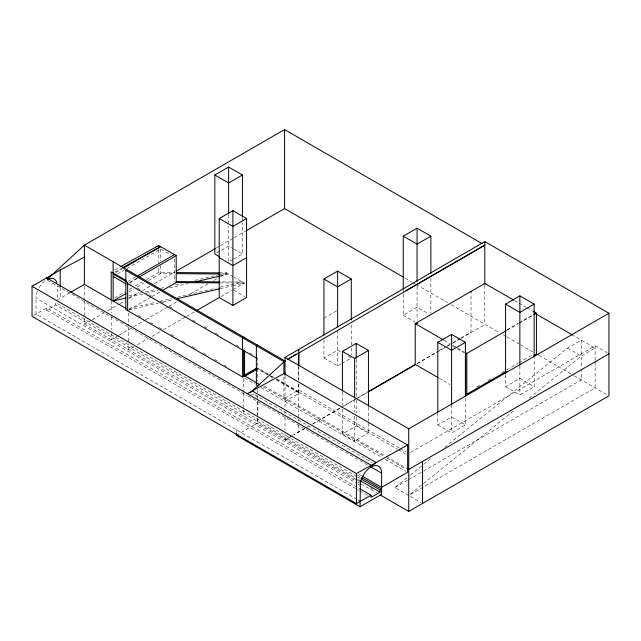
<?xml version="1.0" encoding="UTF-8"?>
<svg xmlns="http://www.w3.org/2000/svg" width="641" height="641" viewBox="0 0 641 641"><rect width="100%" height="100%" fill="white"/><g stroke="black" fill="none" stroke-linecap="round" stroke-linejoin="round"><path stroke-width="0.48" stroke-dasharray="3.21 2.4" d="M285.005 401.41L298.786 393.422L298.498 384.015M298.538 380.017L298.658 367.005M236.425 433.524L236.609 429.911M595.144 362.013L595.144 387.869L408.742 495.485L394.936 487.513L409.703 475.582M410.48 474.957L422.924 464.909M423.701 464.276L432.25 457.37M444.694 447.322L567.525 348.087L581.331 340.123L581.331 367.966M410.296 494.235L422.731 484.187M423.509 483.554L514.475 410.072M529.242 398.141L581.331 356.059L595.144 348.087L573.567 335.636M285.005 439.99L292.753 435.503L285.005 439.99L285.005 434.061M304.828 428.5L293.618 434.999L306.63 427.507M305.693 428.004L309.146 426.001L307.496 427.01M312.6 423.997L340.227 407.98M341.084 407.476L354.906 399.471M355.763 398.974L366.989 392.46M417.051 363.439L438.468 351.028M439.325 350.531L446.176 346.557M447.033 346.06L452.177 343.079M453.027 342.582L459.885 338.608M460.743 338.111L471.023 332.15L471.023 293.37M69.709 292.857L57.249 300.052L57.249 285.862M33.62 315.444L46.617 307.944L358.832 488.202M46.617 307.944L46.617 310.172L55.751 304.9L356.692 478.651M115.733 272.545L122.631 268.555M117.455 273.939L126.085 268.956M126.95 268.459L160.611 249.02L170.963 255.006M127.815 281.511L135.58 277.024M137.374 278.058L128.745 283.042L131.341 284.54M129.538 282.905L137.302 278.418M114.659 297.881L125.019 291.903M129.33 289.411L131.918 287.913M135.371 285.926L142.278 281.936M146.589 279.444L158.672 272.473L174.472 272.577M128.673 292.024L133.857 289.035M137.302 287.04L144.209 283.05M148.528 280.558L160.611 273.587L174.424 273.675M84.38 318.2L84.38 324.162L91.31 320.163M92.184 319.659L104.315 312.656M107.784 310.653L119.05 304.146M119.915 303.65L125.115 300.645M128.585 298.642L138.985 292.641M142.446 290.637L150.25 286.134M154.585 283.634L174.52 272.121M216.121 248.107L219.591 246.104M220.456 245.599L233.452 238.099M234.318 237.595L245.591 231.089M216.554 253.003L228.637 246.032L232.955 248.524M128.745 309.915L151.18 296.967M152.045 296.463L160.675 291.487M232.955 259.485L228.637 261.969L228.637 225.969M233.813 258.98L242.442 254.004L242.442 222.996M118.112 335.668L111.205 339.65L111.205 333.689M118.97 335.171L130.187 328.697M133.632 326.702L144.85 320.236M145.707 319.731L168.134 306.783M169 306.286L176.764 301.807M190.561 293.834L207.812 283.875M213.854 280.389L219.887 276.904M220.752 276.407L226.794 272.922L233.036 276.527M133.913 346.789L128.745 349.778L128.745 343.808M137.358 344.802L148.568 338.336M152.013 336.341L162.357 330.371M163.215 329.875L185.626 316.942M186.483 316.438L195.104 311.47M220.945 296.551L231.193 290.629M232.899 289.644L244.325 283.05L233.901 277.032M243.66 349.393L244.566 348.872L243.941 348.512M323.945 318.128L336.757 310.733M257.954 368.094L257.474 368.375L268.563 374.777M323.945 340.05L323.945 357.99L337.615 350.098L341.028 352.069M403.253 294.147L403.253 315.148L417.059 307.175L429.141 314.154M323.945 357.99L337.615 365.883L341.028 363.904M341.885 363.415L351.284 357.99L347.013 355.523M276.239 379.216L298.426 392.02L298.906 391.739L298.426 393.213M236.329 435.327L257.874 422.892L356.516 479.845M312.68 424.013L340.363 408.037M343.816 406.033L356.789 398.55M357.654 398.045L367.173 392.556M417.323 363.599L446.545 346.733M447.402 346.236L451.697 343.752M452.562 343.255L460.294 338.793M461.151 338.296L485.213 324.402M506.911 329.891L518.08 323.441M518.938 322.952L532.687 315.011M507.223 330.107L518.393 323.665M519.25 323.168L533 315.228M342.422 409.094L342.422 433.973L356.228 426.001L368.447 433.06L368.447 422.107M342.422 433.973L354.641 441.032L368.447 433.06M476.832 387.036L480.269 385.057M488.001 380.586L493.161 377.613M501.751 372.653L518.08 363.223M518.938 362.726L532.687 354.785M437.787 412.996L437.787 424.935L451.593 416.962L465.398 424.935L465.398 397.075M505.573 374.777L505.573 386.715L519.859 378.462L534.153 386.715L534.153 357.862M410.472 452.474L595.144 345.86L607.227 352.83M437.787 424.935L451.593 432.907L465.398 424.935M505.573 386.715L519.859 394.968L534.153 386.715M394.936 487.513L407.94 480.005M408.806 479.508L581.331 379.897L581.331 368.96M114.659 269.965L119.835 267.089M114.867 272.04L121.774 268.202M128.689 295.797L141.316 292.857M145.203 291.943L155.891 289.46M160.747 288.322L164.625 287.416M175.314 284.925L181.139 283.57M194.736 280.397L219.022 274.733M219.991 274.508L226.794 272.922L219.879 272.874M128.681 297.368L145.195 293.514M146.164 293.29L157.822 290.573M169.472 287.857L187.933 283.554M219.983 276.079L228.725 274.036L220.825 273.987M128.889 308.505L156.092 302.167M159.97 301.262L171.628 298.546M177.453 297.184L216.305 288.13M220.192 287.216L242.53 282.008L220.816 281.864M128.745 309.996L158.904 302.969M162.798 302.055L173.503 299.563M220.143 288.682L231.994 285.926M232.899 285.71L244.325 283.05L232.899 282.969M220.208 282.889L231.922 282.961M514.747 300.717L518.168 302.696M519.026 303.185L525.86 307.135M526.718 307.632L532.703 311.085M567.525 348.087L581.331 356.059M405.064 278.13L411.995 282.128M412.86 282.633L415.464 284.131M416.33 284.636L447.53 302.648M451 304.651L499.018 332.375M503.337 334.866L505.925 336.365M506.791 336.862L519.731 344.329M520.596 344.834L532.679 351.805M539.033 355.475L573.567 375.41M574.424 375.914L607.227 394.848M403.253 315.148L415.336 322.127M444.189 340.355L450.15 343.8M452.714 345.275L457.033 347.767M457.89 348.271L465.662 352.75M452.714 346.236L456.168 348.231M457.033 348.728L463.932 352.71M233.813 249.02L242.442 254.004M438.909 378.046L450.126 384.52M233.757 290.133L244.862 296.551M137.406 288.041L140.868 290.044M148.664 294.54L152.125 296.543M160.779 301.542L163.383 303.041M169.44 306.542L172.902 308.537M192.821 320.035L195.417 321.542M204.078 326.533L207.54 328.537M215.336 333.04L218.797 335.035M236.112 345.034L239.582 347.037M249.702 352.879L252.298 354.377M399.215 447.979L298.786 389.992L283.899 398.622L283.899 375.586M400.08 448.476L406.146 451.977M268.194 374.007L257.337 367.734L257.337 368.936L269.46 375.93M271.608 375.979L275.87 378.438M276.728 378.935L298.906 391.739M269.42 375.273L272.826 377.245M298.786 392.228L397.484 449.213M398.349 449.71L406.146 454.213M270.326 376.435L272.922 377.934M276.391 379.937L298.906 392.933M264.356 386.058L385.377 455.935M386.243 456.432L406.146 467.922M263.251 386.699L383.406 456.072M386.868 458.067L405.905 469.06M138.264 315.412L141.725 317.415M150.379 322.407L152.975 323.905M159.032 327.407L162.494 329.402M171.147 334.402L173.743 335.9M182.397 340.892L185.858 342.895M191.915 346.388L197.108 349.385M203.165 352.887L208.357 355.883M214.415 359.377L219.607 362.381M223.933 364.873L229.125 367.878M244.525 378.038L254.886 384.015M260.911 387.501L381.707 457.321M385.161 459.317L405.905 471.295M254.757 394.808L372.437 462.746M47.482 280.221L247.242 395.553M248.107 396.05L368.631 465.63M410.464 496.487L420.825 502.464M359.112 474.324L361.708 475.83M357.382 475.085L360.843 477.08M356.692 476.415L55.751 302.664L55.751 304.9M357.566 476.912L360.162 478.418M357.566 479.148L360.162 480.654M357.382 480.341L359.978 481.84M370.362 487.841L372.958 489.339M84.38 324.162L356.821 481.455M357.686 481.96L360.282 483.458M361.147 483.955L376.724 492.945M37.41 291.174A15.039 8.678 -60 0 0 35.984 298.137L356.877 483.402M357.742 483.899L360.346 485.405M46.617 310.172L358.832 490.429M359.705 490.934L367.509 495.437M356.885 499.347L35.984 314.082L35.984 298.137M357.75 499.852L360.346 501.35M298.426 392.02L298.658 418.084M298.666 419.078L298.682 421.065M298.722 425.047L298.786 432.002M595.144 345.86L595.144 361.019M519.859 366.107L519.859 394.968M484.796 285.381L484.796 324.162M451.593 405.024L451.593 432.907M430.872 278.146L430.872 313.153M417.059 286.118L417.059 320.123M403.253 290.149L403.253 293.145M368.447 407.187L368.447 421.113M356.228 359.329L356.228 396.146M356.228 400.128L356.228 413.068M356.228 417.043L356.228 426.001M354.641 399.231L354.641 412.171M354.641 416.153L354.641 441.032M351.284 324.987L351.284 346.989M351.284 347.991L351.284 354.986M342.422 392.18L342.422 405.112M337.615 330.163L337.615 365.883M298.786 366.997L298.786 379.993M298.786 383.991L298.786 393.422M285.005 375.947L285.005 407.347M285.005 411.306L285.005 413.285M285.005 417.235L285.005 430.103M257.874 401.691L257.874 414.935M257.874 418.509L257.874 422.892M257.474 357.366L257.474 381.099M257.474 389.472L257.474 394.415M257.474 395.409L257.474 400.353M257.474 401.346L257.474 417.171M257.474 418.164L257.474 424.094M243.66 378.535L243.66 392.38M243.66 393.374L243.66 409.198M243.66 410.192L243.66 416.129M242.442 216.995L242.442 222.002M228.637 214.967L228.637 225.031M174.416 258.964L174.416 281.559M160.611 249.02L160.611 260.815M160.611 265.727L160.611 273.587L158.672 272.473L158.672 266.48M158.672 249.509L158.672 262.49M128.745 312.984L128.745 325.908M128.745 326.902L128.745 342.815M111.205 300.869L111.205 312.8M111.205 316.782L111.205 329.706M84.38 286.375L84.38 300.3M84.38 301.294L84.38 317.199M60.214 287.601L60.214 298.337M39.101 287.657A15.039 8.678 -60 0 1 46.617 279.724M250.871 394.191A15.039 8.678 -60 0 1 256.448 396.37"/><path stroke-width="0.96" d="M298.666 366.003L298.786 352.999M236.425 433.524L236.329 435.327L360.066 506.767L381.611 494.331L381.611 473.13A15.039 8.678 -60 0 0 370.979 466.985L370.979 465.158L46.617 277.89M360.066 506.767L360.346 485.405A15.039 8.678 -60 0 1 370.979 466.985L375.995 462.393L252.258 390.954M47.298 279.099L84.38 245.158L284.588 129.57L482.2 243.66M250.11 392.925L285.005 360.987L84.38 245.158L84.38 284.388L126.085 308.465M285.005 374.945L285.005 357.398L484.796 241.569L608.95 313.249L608.95 395.842L408.742 511.43L380.185 494.948M287.585 359.489L484.796 245.158L405.929 290.694M367.854 391.963L415.336 364.433M219.142 256.488L214.831 254.004L214.831 174.993L228.637 167.021L242.442 174.993L242.442 216.001M361.035 478.915L380.113 489.932L380.113 492.168L370.979 497.44L370.979 495.213L356.412 503.618L32.05 316.35L32.05 286.295L60.214 270.037L84.38 257.113M242.442 174.993L228.637 182.965L214.831 174.993M70.574 292.36L84.38 284.388M123.497 268.058L160.611 246.633L122.631 267.73M256.608 368.871L242.562 376.98L125.844 309.603L125.844 270.374L126.95 269.733M219.23 297.536L219.23 218.525L232.899 210.641L246.569 218.525L246.569 297.536L232.899 305.428L219.23 297.536L196.827 310.468M137.302 276.031L174.416 254.605M139.097 277.064L176.211 255.639L176.211 282.593L219.23 282.881M246.569 218.525L232.899 226.417L219.23 218.525M113.145 261.76L113.145 300.99L126.085 293.514M176.251 271.119L215.256 248.604M246.456 230.592L284.588 208.573L403.325 277.128M162.405 290.485L176.211 282.513M246.569 257.674L232.899 265.566L219.23 257.674M323.945 335.067L323.945 278.979L337.615 271.087L351.284 278.979L351.284 319.987M403.253 289.147L403.253 236.144L417.059 228.172L430.872 236.144L430.872 273.146M243.66 337.118L242.562 337.759L242.562 376.98M323.945 278.979L337.615 286.872L351.284 278.979M430.872 236.144L417.059 244.117L403.253 236.144M257.474 345.09L256.368 345.731L256.368 384.953L258.099 385.954M244.774 374.985L256.496 368.222M244.774 376.179L256.496 369.416M283.482 361.388L284.588 360.747M289.788 357.742L291.527 356.749M293.257 355.747L295.854 354.241M125.844 270.374L283.899 361.628L285.005 360.987M283.899 361.628L283.899 373.583L285.005 372.942L247.242 393.718M342.422 391.186L342.422 351.38L356.228 343.408L368.447 350.467L368.447 406.186M342.422 351.38L354.641 358.431L368.447 350.467M438.043 377.541L415.224 364.368L415.224 323.633L484.828 283.442L513.898 300.228M417.796 323.104L415.224 324.586M437.787 411.995L437.787 342.342L451.593 334.37L465.398 342.342L465.398 396.074M505.573 373.783L505.573 304.122L519.859 295.87L534.153 304.122L534.153 356.861M368.038 392.052L415.608 364.593M465.398 342.342L451.593 350.315L437.787 342.342M534.153 304.122L519.859 312.375L505.573 304.122M506.366 371.339L466.832 394.167L465.662 393.486L465.662 352.75L466.832 353.431L506.366 330.604M533.865 314.731L536.437 313.241L536.437 353.976L533.865 355.467M285.005 357.398L408.742 428.837L608.95 313.249M32.05 286.295L356.412 473.563L407.636 444.99L407.636 472.289L381.611 487.32L362.574 476.327M608.95 353.832L408.742 469.42L407.011 468.419M380.113 489.932L381.611 489.067L361.708 477.577M120.7 266.608L158.672 245.519L176.211 255.639M113.145 300.99L125.772 298.049M195.697 281.736L219.983 276.079M176.419 298.882L219.23 288.899M176.443 272.585L219.879 272.874M176.403 273.691L219.839 273.979M176.387 281.567L219.823 281.856M533.552 311.574L536.437 313.241M536.437 314.202L572.701 335.131M536.437 353.976L538.168 354.978M415.224 323.633L443.332 339.858M126.085 280.47L111.205 271.88L111.205 299.876M113.145 274.036L126.085 281.511M125.844 281.607L127.639 282.649L127.639 310.637M283.899 373.551L407.636 445.022M127.639 283.683L256.368 357.999M113.145 276.431L126.085 283.899M243.941 375.466L256.64 382.805M256.368 382.725L259.805 384.712M371.227 467.129L381.611 473.13M360.162 480.654L380.113 492.168M359.705 488.698L370.979 495.213M535.267 312.568L535.267 313.521M519.859 295.87L519.859 365.114M484.796 241.569L484.828 284.404M471.023 291.415L471.023 292.376M466.832 353.431L466.832 394.167M451.593 334.37L451.593 404.046M422.547 461.448L422.547 503.457M417.059 228.172L417.059 281.119M408.742 428.837L408.742 511.43M356.412 473.563L356.412 503.618M356.228 343.408L356.228 358.335M354.641 358.431L354.641 397.244M337.615 271.087L337.615 286.751M337.615 286.872L337.615 326.878M298.786 349.409L298.786 365.995M284.588 129.57L284.588 208.573M244.566 350.867L244.566 375.826M243.66 350.395L243.66 376.347M232.899 210.641L232.899 305.428M228.637 167.021L228.637 213.966M158.672 245.519L158.672 248.508M60.214 270.037L60.214 286.623M47.538 279.236A15.039 8.678 -60 0 1 56.889 282.889"/></g></svg>
